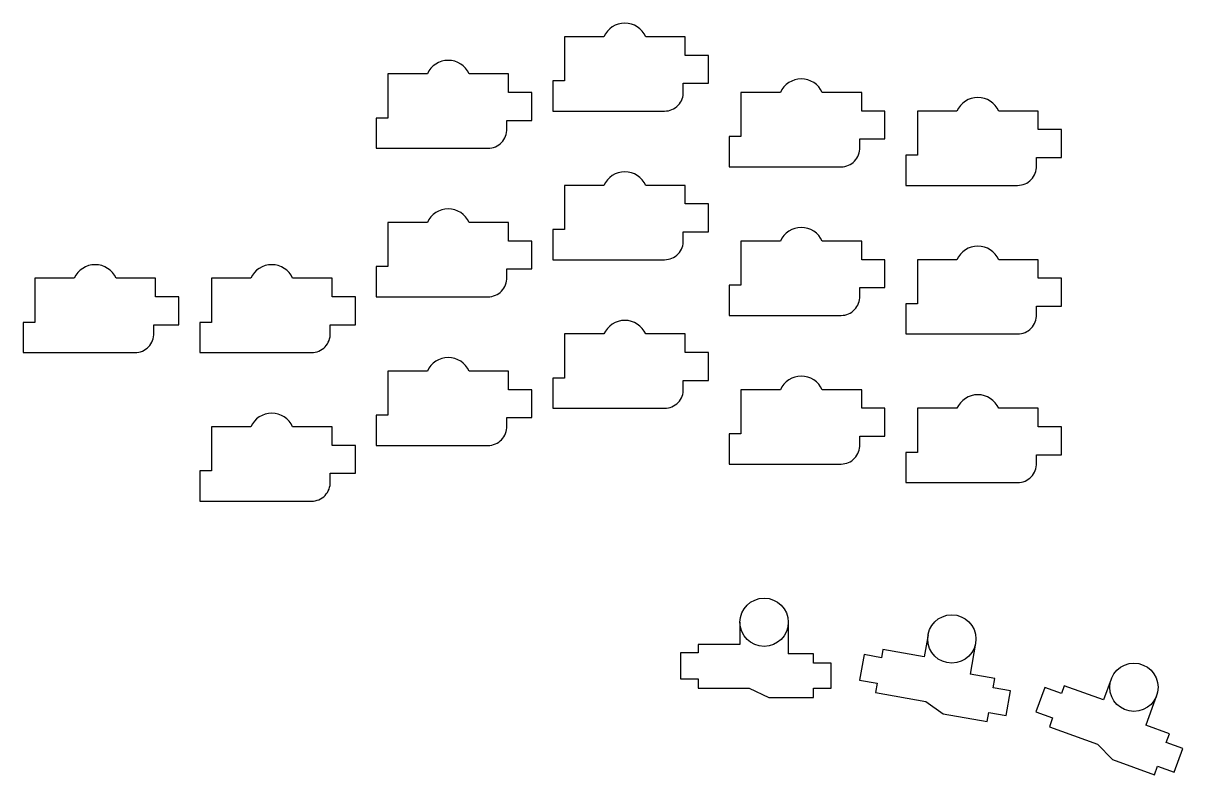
# Model space of a CAD drawing. Header units: millimetres. Extents: x -136 to -11, y -87 to -6.
import ezdxf

# ---------------------------------------------------------------- set-up
doc = ezdxf.new("R2010")
doc.units = ezdxf.units.MM
doc.layers.get('0').update_dxf_attribs({"linetype": 'CONTINUOUS'})

msp = doc.modelspace()

# ---------------------------------------------------------------- linework, layer by layer
for p, q in [((-58.6, -71), (-58.6, -73.4)), ((-53.4, -71), (-53.4, -74.4)), ((-38.3605, -72.348515), (-38.777256, -74.712053)), ((-63.1, -73.4), (-63.1, -74.3)), ((-58.6, -73.4), (-63.1, -73.4)), ((-33.2395, -73.251485), (-33.829904, -76.599832)), ((-65, -74.3), (-65, -77.1)), ((-63.1, -74.3), (-65, -74.3)), ((-50.7, -74.4), (-53.4, -74.4)), ((-50.7, -75.4), (-50.7, -74.4)), ((-45.236309, -74.487032), (-45.722524, -77.244494)), ((-43.365174, -74.816964), (-45.236309, -74.487032)), ((-43.208891, -73.930637), (-43.365174, -74.816964)), ((-38.777256, -74.712053), (-43.208891, -73.930637)), ((-48.8, -75.4), (-50.7, -75.4)), ((-48.8, -78.1), (-48.8, -75.4)), ((-65, -77.1), (-63.1, -77.1)), ((-63.1, -77.1), (-63.1, -78.1)), ((-45.722524, -77.244494), (-43.851389, -77.574425)), ((-31.170923, -77.068682), (-33.829904, -76.599832)), ((-31.344571, -78.053489), (-31.170923, -77.068682)), ((-18.643201, -77.110748), (-19.464049, -79.36601)), ((-63.1, -78.1), (-57.6, -78.1)), ((-57.6, -78.1), (-55.5, -79.1)), ((-50.7, -78.1), (-48.8, -78.1)), ((-50.7, -79.1), (-50.7, -78.1)), ((-43.851389, -77.574425), (-44.025037, -78.559233)), ((-44.025037, -78.559233), (-38.608594, -79.514298)), ((-29.473436, -78.383421), (-31.344571, -78.053489)), ((-29.942286, -81.042402), (-29.473436, -78.383421)), ((-25.7859, -78.022804), (-26.743556, -80.653944)), ((-24.000484, -78.672643), (-25.7859, -78.022804)), ((-23.692666, -77.826919), (-24.000484, -78.672643)), ((-19.464049, -79.36601), (-23.692666, -77.826919)), ((-55.5, -79.1), (-50.7, -79.1)), ((-38.608594, -79.514298), (-36.714146, -80.863767)), ((-13.756799, -78.889252), (-14.919668, -82.084207)), ((-36.714146, -80.863767), (-31.987069, -81.697278)), ((-31.987069, -81.697278), (-31.813421, -80.71247)), ((-31.813421, -80.71247), (-29.942286, -81.042402)), ((-26.743556, -80.653944), (-24.95814, -81.303782)), ((-24.95814, -81.303782), (-25.300161, -82.243475)), ((-25.300161, -82.243475), (-20.131851, -84.124585)), ((-12.382498, -83.007662), (-14.919668, -82.084207)), ((-12.724518, -83.947354), (-12.382498, -83.007662)), ((-20.131851, -84.124585), (-18.500517, -85.78252)), ((-10.939102, -84.597193), (-12.724518, -83.947354)), ((-11.862556, -87.134363), (-10.939102, -84.597193)), ((-18.500517, -85.78252), (-13.989992, -87.424217)), ((-13.989992, -87.424217), (-13.647972, -86.484524)), ((-13.647972, -86.484524), (-11.862556, -87.134363))]:
    msp.add_line(p, q)
for points in [[(-78.75, -12.712213), (-78.75, -15.962213), (-66.714214, -15.962213, 0.4264789373), (-64.7, -13.862213), (-64.7, -12.962213), (-61.999999, -12.962212), (-62, -9.962214), (-64.5, -9.962214), (-64.499999, -7.962212), (-68.75, -7.962213, 0.6498725612), (-73.25, -7.962213), (-77.5, -7.962213), (-77.5, -12.712213)], [(-97.75, -16.712213), (-97.75, -19.962213), (-85.714214, -19.962213, 0.4264789373), (-83.7, -17.862213), (-83.7, -16.962213), (-80.999999, -16.962212), (-81, -13.962214), (-83.5, -13.962214), (-83.499999, -11.962212), (-87.75, -11.962213, 0.6498725612), (-92.25, -11.962213), (-96.5, -11.962213), (-96.5, -16.712213)], [(-59.75, -18.712213), (-59.75, -21.962213), (-47.714214, -21.962213, 0.4264789373), (-45.7, -19.862213), (-45.7, -18.962213), (-42.999999, -18.962212), (-43, -15.962214), (-45.5, -15.962214), (-45.499999, -13.962212), (-49.75, -13.962213, 0.6498725612), (-54.25, -13.962213), (-58.5, -13.962213), (-58.5, -18.712213)], [(-40.75, -20.712213), (-40.75, -23.962213), (-28.714214, -23.962213, 0.4264789373), (-26.7, -21.862213), (-26.7, -20.962213), (-23.999999, -20.962212), (-24, -17.962214), (-26.5, -17.962214), (-26.499999, -15.962212), (-30.75, -15.962213, 0.6498725612), (-35.25, -15.962213), (-39.5, -15.962213), (-39.5, -20.712213)], [(-78.75, -28.712213), (-78.75, -31.962213), (-66.714214, -31.962213, 0.4264789373), (-64.7, -29.862213), (-64.7, -28.962213), (-61.999999, -28.962212), (-62, -25.962214), (-64.5, -25.962214), (-64.499999, -23.962212), (-68.75, -23.962213, 0.6498725612), (-73.25, -23.962213), (-77.5, -23.962213), (-77.5, -28.712213)], [(-97.75, -32.712213), (-97.75, -35.962213), (-85.714214, -35.962213, 0.4264789373), (-83.7, -33.862213), (-83.7, -32.962213), (-80.999999, -32.962212), (-81, -29.962214), (-83.5, -29.962214), (-83.499999, -27.962212), (-87.75, -27.962213, 0.6498725612), (-92.25, -27.962213), (-96.5, -27.962213), (-96.5, -32.712213)], [(-59.75, -34.712213), (-59.75, -37.962213), (-47.714214, -37.962213, 0.4264789373), (-45.7, -35.862213), (-45.7, -34.962213), (-42.999999, -34.962212), (-43, -31.962214), (-45.5, -31.962214), (-45.499999, -29.962212), (-49.75, -29.962213, 0.6498725612), (-54.25, -29.962213), (-58.5, -29.962213), (-58.5, -34.712213)], [(-40.75, -36.712213), (-40.75, -39.962213), (-28.714214, -39.962213, 0.4264789373), (-26.7, -37.862213), (-26.7, -36.962213), (-23.999999, -36.962212), (-24, -33.962214), (-26.5, -33.962214), (-26.499999, -31.962212), (-30.75, -31.962213, 0.6498725612), (-35.25, -31.962213), (-39.5, -31.962213), (-39.5, -36.712213)], [(-135.75, -38.712213), (-135.75, -41.962213), (-123.714214, -41.962213, 0.4264789373), (-121.7, -39.862213), (-121.7, -38.962213), (-118.999999, -38.962212), (-119, -35.962214), (-121.5, -35.962214), (-121.499999, -33.962212), (-125.75, -33.962213, 0.6498725612), (-130.25, -33.962213), (-134.5, -33.962213), (-134.5, -38.712213)], [(-116.75, -38.712213), (-116.75, -41.962213), (-104.714214, -41.962213, 0.4264789373), (-102.7, -39.862213), (-102.7, -38.962213), (-99.999999, -38.962212), (-100, -35.962214), (-102.5, -35.962214), (-102.499999, -33.962212), (-106.75, -33.962213, 0.6498725612), (-111.25, -33.962213), (-115.5, -33.962213), (-115.5, -38.712213)], [(-78.75, -44.712213), (-78.75, -47.962213), (-66.714214, -47.962213, 0.4264789373), (-64.7, -45.862213), (-64.7, -44.962213), (-61.999999, -44.962212), (-62, -41.962214), (-64.5, -41.962214), (-64.499999, -39.962212), (-68.75, -39.962213, 0.6498725612), (-73.25, -39.962213), (-77.5, -39.962213), (-77.5, -44.712213)], [(-97.75, -48.712213), (-97.75, -51.962213), (-85.714214, -51.962213, 0.4264789373), (-83.7, -49.862213), (-83.7, -48.962213), (-80.999999, -48.962212), (-81, -45.962214), (-83.5, -45.962214), (-83.499999, -43.962212), (-87.75, -43.962213, 0.6498725612), (-92.25, -43.962213), (-96.5, -43.962213), (-96.5, -48.712213)], [(-59.75, -50.712213), (-59.75, -53.962213), (-47.714214, -53.962213, 0.4264789373), (-45.7, -51.862213), (-45.7, -50.962213), (-42.999999, -50.962212), (-43, -47.962214), (-45.5, -47.962214), (-45.499999, -45.962212), (-49.75, -45.962213, 0.6498725612), (-54.25, -45.962213), (-58.5, -45.962213), (-58.5, -50.712213)], [(-40.75, -52.712213), (-40.75, -55.962213), (-28.714214, -55.962213, 0.4264789373), (-26.7, -53.862213), (-26.7, -52.962213), (-23.999999, -52.962212), (-24, -49.962214), (-26.5, -49.962214), (-26.499999, -47.962212), (-30.75, -47.962213, 0.6498725612), (-35.25, -47.962213), (-39.5, -47.962213), (-39.5, -52.712213)], [(-116.75, -54.712213), (-116.75, -57.962213), (-104.714214, -57.962213, 0.4264789373), (-102.7, -55.862213), (-102.7, -54.962213), (-99.999999, -54.962212), (-100, -51.962214), (-102.5, -51.962214), (-102.499999, -49.962212), (-106.75, -49.962213, 0.6498725612), (-111.25, -49.962213), (-115.5, -49.962213), (-115.5, -54.712213)]]:
    msp.add_lwpolyline(points, format="xyb", close=True)
for centre in [(-56, -71), (-35.8, -72.8), (-16.2, -78)]:
    msp.add_circle(centre, 2.6)

doc.saveas('drawing.dxf')
